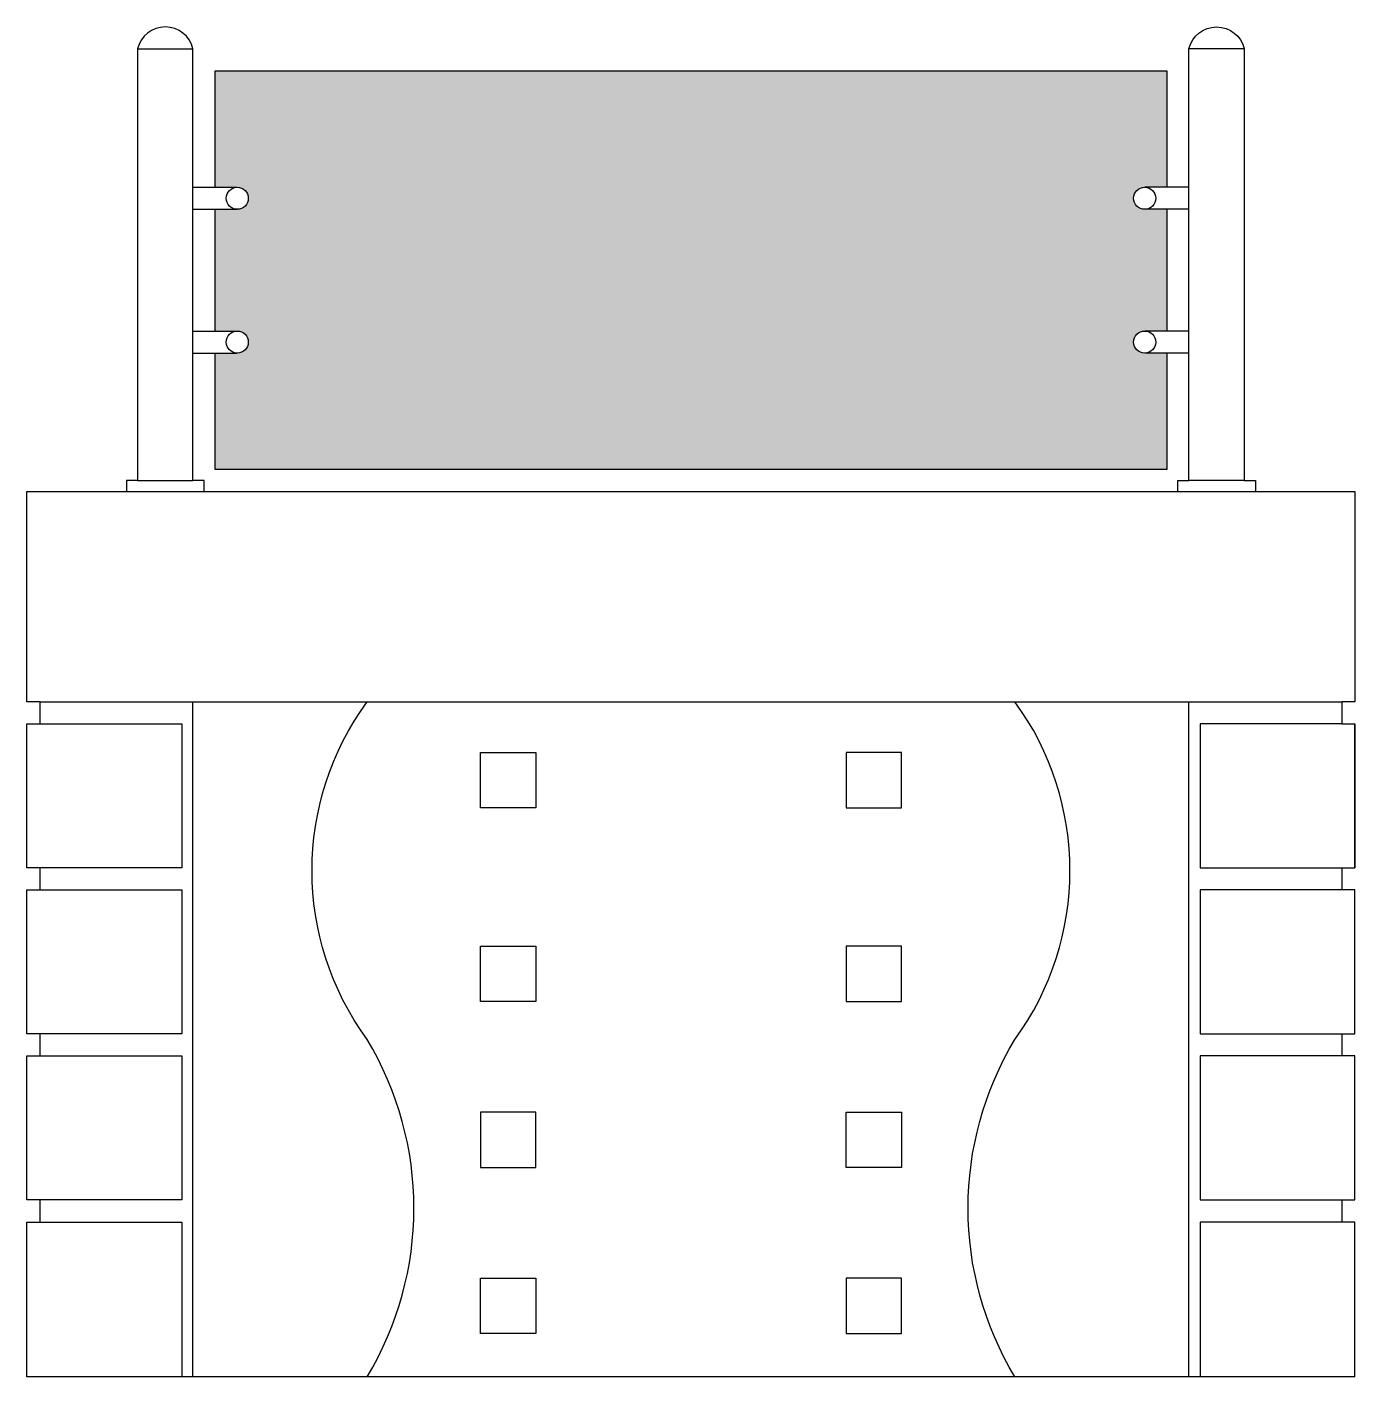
# Model space of a CAD drawing. Extents: x 2128 to 3328, y 1848 to 3068.
import ezdxf

# ---------------------------------------------------------------- set-up
doc = ezdxf.new("R2010")
doc.units = 0
doc.header["$MEASUREMENT"] = 0
for name, color, linetype in [('2', 2, 'CONTINUOUS'), ('3', 3, 'CONTINUOUS'), ('4', 4, 'CONTINUOUS'), ('7', 7, 'CONTINUOUS'), ('BH', 3, 'CONTINUOUS')]:
    doc.layers.add(name, color=color, linetype=linetype)

msp = doc.modelspace()

# ---------------------------------------------------------------- hatches: boundary and pattern name
at = {"layer": 'BH'}
h = msp.add_hatch(dxfattribs=at)
h.set_pattern_fill('AR-SAND', color=256, scale=10, angle=45, style=0)
h.set_pattern_definition([(82.5, (-1865.835, -907.807), (-14.07013, 13.17927), [0, -15.2, 0, -17, 0, -16.25]), (52.5, (-1865.835, -907.807), (-7.44138, 32.4698), [0, -8.2, 0, -13.7, 0, -5.25]), (12.5, (-1874.532, -916.505), (21.980293, 22.060324), [0, -5, 0, -18, 0, -23.5]), (2.5, (-1874.532, -916.505), (15.05042, 27.46263), [0, -2.5, 0, -11.8, 0, -13.5])])
h.paths.add_polyline_path([(3127.7, 2912.8, -0.414214), (3137.7, 2922.8), (3157.7, 2922.8), (3157.7, 3027.8), (2297.7, 3027.8), (2297.7, 2922.8), (2317.7, 2922.8, -0.414214), (2327.7, 2912.8, -0.414214), (2317.7, 2902.8), (2297.7, 2902.8), (2297.7, 2792.8), (2317.7, 2792.8, -0.414214), (2327.7, 2782.8, -0.414214), (2317.7, 2772.8), (2297.7, 2772.8), (2297.7, 2667.8), (3157.7, 2667.8), (3157.7, 2772.8), (3137.7, 2772.8, -0.414214), (3127.7, 2782.8, -0.414214), (3137.7, 2792.8), (3157.7, 2792.8), (3157.7, 2902.8), (3137.7, 2902.8, -0.414214)])

# ---------------------------------------------------------------- linework, layer by layer
at = {"layer": '2'}
msp.add_line((3327.7, 1847.8), (2127.7, 1847.8), dxfattribs=at)
at = {"layer": '3'}
for p, q in [((2227.7, 3047.8), (2277.7, 3047.8)), ((3227.7, 3047.8), (3177.7, 3047.8)), ((2227.7, 2657.8), (2277.7, 2657.8)), ((3227.7, 2657.8), (3177.7, 2657.8))]:
    msp.add_line(p, q, dxfattribs=at)
for points in [[(2139.7, 2437.8), (2267.7, 2437.8), (2267.7, 2307.8), (2139.7, 2307.8)], [(3315.7, 2437.8), (3187.7, 2437.8), (3187.7, 2307.8), (3315.7, 2307.8)], [(2139.7, 2287.8), (2267.7, 2287.8), (2267.7, 2157.8), (2139.7, 2157.8)], [(3315.7, 2287.8), (3187.7, 2287.8), (3187.7, 2157.8), (3315.7, 2157.8)], [(2139.7, 2137.8), (2267.7, 2137.8), (2267.7, 2007.8), (2139.7, 2007.8)], [(3315.7, 2137.8), (3187.7, 2137.8), (3187.7, 2007.8), (3315.7, 2007.8)], [(2139.7, 1987.8), (2267.7, 1987.8), (2267.7, 1847.8)], [(3315.7, 1987.8), (3187.7, 1987.8), (3187.7, 1847.8)]]:
    msp.add_lwpolyline(points, dxfattribs=at)
at = {"layer": '4'}
for p, q in [((2127.7, 2647.8), (3327.7, 2647.8)), ((2139.7, 2457.8), (3315.7, 2457.8)), ((3315.7, 2307.8), (3315.7, 2287.8)), ((3315.7, 2307.8), (3327.7, 2307.8)), ((3327.7, 2287.8), (3315.7, 2287.8)), ((3327.7, 2157.8), (3327.7, 2287.8)), ((3315.7, 2157.8), (3315.7, 2137.8)), ((3315.7, 2157.8), (3327.7, 2157.8)), ((3327.7, 2137.8), (3315.7, 2137.8)), ((3327.7, 2007.8), (3327.7, 2137.8)), ((3315.7, 2007.8), (3315.7, 1987.8)), ((3315.7, 2007.8), (3327.7, 2007.8)), ((3327.7, 1987.8), (3315.7, 1987.8)), ((3327.7, 1847.8), (3327.7, 1987.8))]:
    msp.add_line(p, q, dxfattribs=at)
for points in [[(2287.7, 2647.8), (2287.7, 2657.8), (2277.7, 2657.8), (2277.7, 3047.8, 0.790305), (2227.7, 3047.8), (2227.7, 2657.8), (2217.7, 2657.8), (2217.7, 2647.8)], [(3167.7, 2647.8), (3167.7, 2657.8), (3177.7, 2657.8), (3177.7, 3047.8, -0.790305), (3227.7, 3047.8), (3227.7, 2657.8), (3237.7, 2657.8), (3237.7, 2647.8)], [(2435, 1847.8, 0.277961), (2435, 2152.8, -0.325803), (2435, 2457.8, -0.325803)], [(3020.5, 1847.8, -0.277961), (3020.5, 2152.8, 0.325803), (3020.5, 2457.8, 0.325803)]]:
    msp.add_lwpolyline(points, format="xyb", dxfattribs=at)
for points in [[(2297.7, 2922.8), (2297.7, 3027.8), (3157.7, 3027.8), (3157.7, 2922.8)], [(2297.7, 2792.8), (2297.7, 2902.8)], [(3157.7, 2902.8), (3157.7, 2792.8)], [(3157.7, 2772.8), (3157.7, 2667.8), (2297.7, 2667.8), (2297.7, 2772.8)], [(2127.7, 1847.8), (2127.7, 1987.8), (2139.7, 1987.8), (2139.7, 2007.8), (2127.7, 2007.8), (2127.7, 2137.8), (2139.7, 2137.8), (2139.7, 2157.8), (2127.7, 2157.8), (2127.7, 2287.8), (2139.7, 2287.8), (2139.7, 2307.8), (2127.7, 2307.8), (2127.7, 2437.8), (2139.7, 2437.8), (2139.7, 2457.8), (2127.7, 2457.8), (2127.7, 2647.8)], [(3327.7, 2647.8), (3327.7, 2457.8), (3315.7, 2457.8), (3315.7, 2437.8), (3327.7, 2437.8), (3327.7, 2307.8), (3327.7, 2437.8)]]:
    msp.add_lwpolyline(points, dxfattribs=at)
at = {"layer": '7'}
for p, q in [((2277.7, 2922.8), (2317.7, 2922.8)), ((3177.7, 2922.8), (3137.7, 2922.8)), ((2277.7, 2902.8), (2317.7, 2902.8)), ((3177.7, 2902.8), (3137.7, 2902.8)), ((2277.7, 2792.8), (2317.7, 2792.8)), ((3177.7, 2792.8), (3137.7, 2792.8)), ((2277.7, 2772.8), (2317.7, 2772.8)), ((3177.7, 2772.8), (3137.7, 2772.8)), ((2277.7, 1847.8), (2277.7, 2457.8)), ((3177.7, 1847.8), (3177.7, 2457.8))]:
    msp.add_line(p, q, dxfattribs=at)
for points in [[(2537.5, 2412), (2587.5, 2412), (2587.5, 2362), (2537.5, 2362)], [(2918, 2412), (2868, 2412), (2868, 2362), (2918, 2362)], [(2537.5, 2237), (2587.5, 2237), (2587.5, 2187), (2537.5, 2187)], [(2918, 2237), (2868, 2237), (2868, 2187), (2918, 2187)], [(2537.5, 2037), (2587.5, 2037), (2587.5, 2087), (2537.5, 2087)], [(2918, 2037), (2868, 2037), (2868, 2087), (2918, 2087)], [(2537.5, 1937), (2587.5, 1937), (2587.5, 1887), (2537.5, 1887)], [(2918, 1937), (2868, 1937), (2868, 1887), (2918, 1887)]]:
    msp.add_lwpolyline(points, close=True, dxfattribs=at)
for centre in [(2317.7, 2912.8), (3137.7, 2912.8), (2317.7, 2782.8), (3137.7, 2782.8)]:
    msp.add_circle(centre, 10, dxfattribs=at)

doc.saveas('drawing.dxf')
